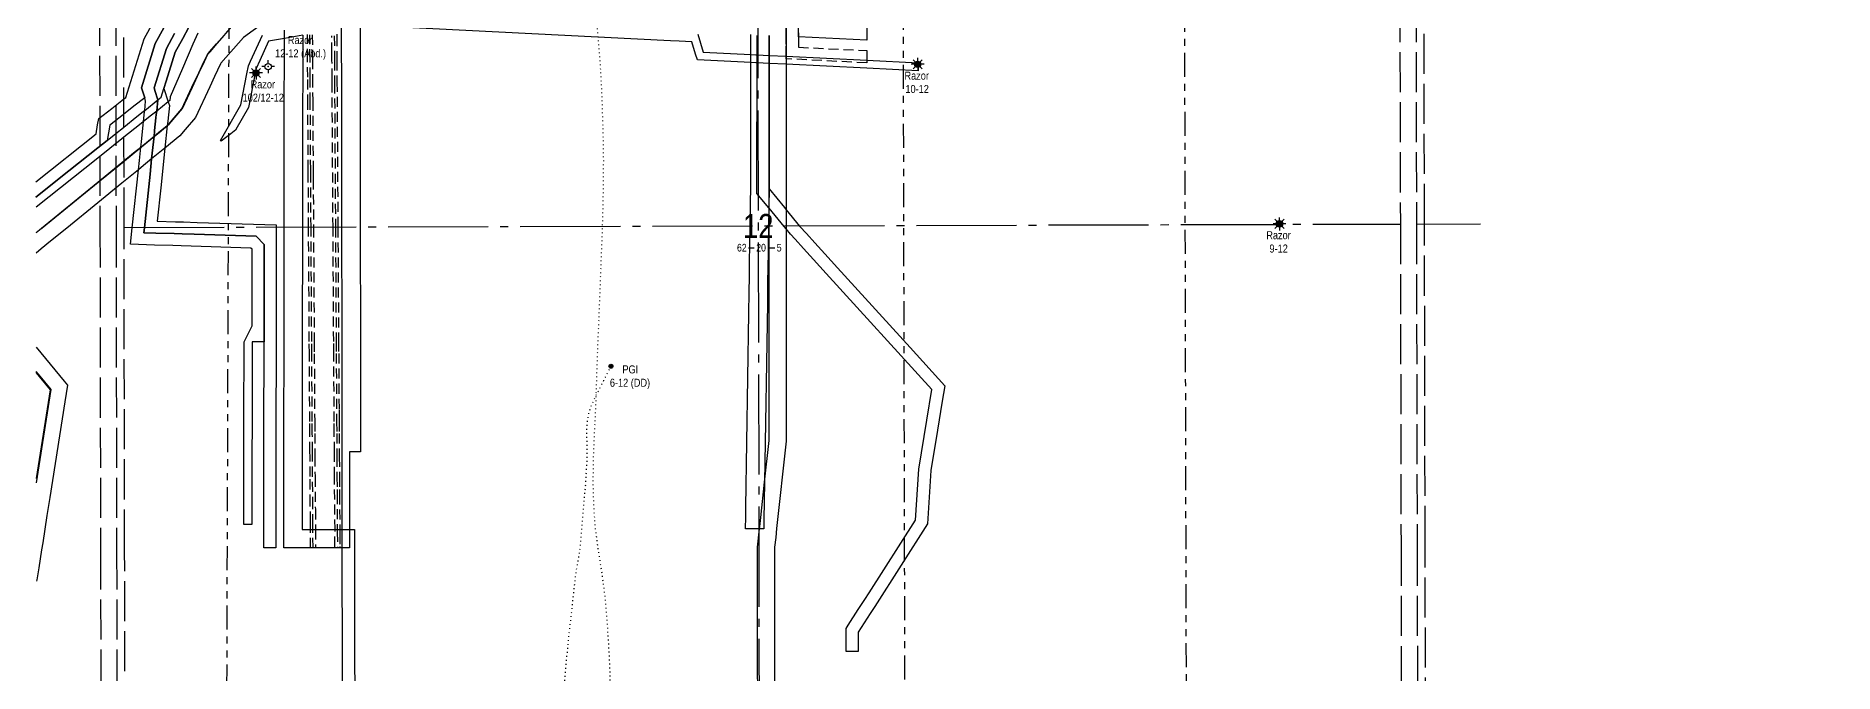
# Model space of a CAD drawing. Extents: x 504328 to 524869, y 6014084 to 6025549.
# Drawn here: x 507946 to 510192, y 6021755 to 6022551 of the extents above; entities that cross this region are included whole.
import ezdxf
from ezdxf.enums import TextEntityAlignment as Align

# ---------------------------------------------------------------- set-up
doc = ezdxf.new("R2010")
doc.units = 0
doc.header["$LTSCALE"] = 5
doc.header["$PDSIZE"] = 0.5
for name, pattern in [('foc-ACCESSROAD', [3.75, 2.5, -1.25]), ('foc-DOT', [1, 0.2, -0.8]), ('foc-DRILLPATH', [14.75, 6, -1.75, 1.75, -1.75, 1.75, -1.75]), ('foc-FLOWLINE', [3.75, 2.5, -1.25]), ('foc-QUARTERLINE', [33, 25, -3, 2, -3]), ('foc-UNSURVEYED', [12.5, 10, -2.5])]:
    doc.linetypes.add(name, pattern=pattern)
for name, color, linetype in [('10', 1, 'Continuous'), ('9', 3, 'Continuous'), ('AS-DRILL', 8, 'foc-DOT'), ('AS-DRILL-T', 8, 'Continuous'), ('AS-TELUS', 224, 'foc-TEL'), ('C-RW', 13, 'Continuous'), ('ee0bc257-db47-4c66-b229-5', 7, 'Continuous'), ('F-AR', 190, 'foc-ACCESSROAD'), ('F-EZE', 190, 'foc-FLOWLINE'), ('F-FLOWLINE', 190, 'foc-FLOWLINE'), ('F-RW', 190, 'Continuous'), ('F-WS-S', 8, 'Continuous'), ('L-SECLBL', 7, 'Continuous'), ('L-SECQ', 8, 'foc-QUARTERLINE'), ('L-USEC', 7, 'foc-UNSURVEYED'), ('P-PDRILLPATH', 12, 'foc-DRILLPATH')]:
    doc.layers.add(name, color=color, linetype=linetype)
doc.styles.add('80L', font='ARIALN.TTF', dxfattribs={"height": 10})
doc.styles.add('foc-LtypeFont', font='ARIALN.TTF', dxfattribs={"height": 7.35})
doc.styles.add('SIMPLEX', font='ARIALN.TTF')
doc.linetypes.add('foc-TEL', pattern='A,2,-1,["T",foc-LtypeFont,S=0.2,R=0,X=-0.425,Y=-0.75],-1.24,8', length=12.24)

# ---------------------------------------------------------------- blocks, each defined once
blk = doc.blocks.new('L-SECLBL')
at = {"layer": '9', "color": 7}
for p, q in [((-5.1, -27.8), (-12.3, -27.8)), ((20.7, -27.8), (13.5, -27.8))]:
    blk.add_line(p, q, dxfattribs=at)
at = {"layer": '10', "color": 2, "style": 'SIMPLEX'}
blk.add_attdef('SEC', text='', height=30, dxfattribs=at).set_placement((0, 0), align=Align.MIDDLE)
at = {"layer": '10', "color": 5, "style": '80L'}
blk.add_attdef('TWP', text='', height=9.5, dxfattribs=at).set_placement((-14.4, -27.4), align=Align.MIDDLE_RIGHT)
blk.add_attdef('RGE', text='', height=9.5, dxfattribs=at).set_placement((3.6, -27.4), align=Align.MIDDLE_CENTER)
blk.add_attdef('MER', text='', height=9.5, dxfattribs=at).set_placement((23.2, -27.4), align=Align.MIDDLE_LEFT)
blk = doc.blocks.new('BH-Existing')
at = {"layer": 'AS-DRILL-T'}
h = blk.add_hatch(color=256, dxfattribs=at)
h.dxf.hatch_style = 1
edge = h.paths.add_edge_path()
edge.add_arc((0, 0), 0.5, 0, 360)
blk.add_circle((0, 0), 0.5, dxfattribs=at)
blk = doc.blocks.new('GAS')
h = blk.add_hatch(color=255)
h.dxf.hatch_style = 1
edge = h.paths.add_edge_path()
edge.add_arc((0, 0), 0.9, 0, 360)
for p, q in [((-0.81, 0), (-1.62, 0)), ((-0.57, 0.57), (-1.14, 1.14)), ((0, 0.81), (0, 1.62)), ((0.57, 0.57), (1.14, 1.14)), ((1.62, 0), (0.81, 0)), ((-0.57, -0.57), (-1.14, -1.14)), ((0, -0.81), (0, -1.62)), ((1.14, -1.14), (0.57, -0.57))]:
    blk.add_line(p, q)
blk.add_circle((0, 0), 0.8)
blk = doc.blocks.new('GABD')
for p, q in [((-0.81, 0), (-1.62, 0)), ((0, 0.81), (0, 1.62)), ((1.62, 0), (0.81, 0)), ((0, -0.81), (0, -1.62))]:
    blk.add_line(p, q)
blk.add_circle((0, 0), 0.8)

msp = doc.modelspace()

# ---------------------------------------------------------------- linework, layer by layer
at = {"layer": 'AS-DRILL', "flags": 128}
for points in [[(508609.57, 6023123.704), (508609.933, 6023115.513), (508610.831, 6023106.215), (508611.075, 6023103.785), (508613.745, 6023077.92), (508616.658, 6023049.836), (508617.706, 6023040.348), (508618.915, 6023030.43), (508620.021, 6023021.952), (508623.676, 6022993.529), (508626.411, 6022964.654), (508628.336, 6022935.667), (508629.87, 6022907.35), (508630.935, 6022878.422), (508631.654, 6022821.543), (508631.518, 6022793.123), (508631.642, 6022764.913), (508632.839, 6022735.425), (508635.433, 6022707.08), (508638.367, 6022678.655), (508640.561, 6022650.359), (508642.385, 6022622.082), (508644.298, 6022594.416), (508646.401, 6022566.58), (508648.969, 6022536.404), (508651.233, 6022507.759), (508652.667, 6022479.611), (508653.652, 6022450.953), (508654.425, 6022422.944), (508654.799, 6022394.975), (508654.565, 6022365.534), (508654.071, 6022336.123), (508653.296, 6022307.491), (508652.18, 6022279.329), (508651.064, 6022250.577), (508650.029, 6022222.065), (508648.911, 6022194.552), (508647.658, 6022165.1), (508646.572, 6022136.467), (508645.717, 6022108.036), (508644.67, 6022079.973), (508643.217, 6022050.53), (508642.12, 6022022.278), (508641.766, 6021993.277), (508642.49, 6021964.729), (508644.464, 6021936.762), (508648.369, 6021907.91), (508652.913, 6021879.568), (508656.496, 6021851.545), (508659.021, 6021822.959), (508660.986, 6021794.323), (508662.51, 6021765.716), (508663.184, 6021737.577), (508663.06, 6021708.437), (508662.514, 6021679.975), (508661.509, 6021651.303), (508659.912, 6021623.4), (508657.666, 6021594.945), (508654.912, 6021566.03), (508651.746, 6021537.764), (508648.13, 6021509.347), (508644.634, 6021480.96), (508640.949, 6021452.393), (508636.963, 6021424.005), (508633.167, 6021395.497), (508629.711, 6021367.42), (508626.344, 6021339.744), (508623.449, 6021310.858), (508621.344, 6021282.114), (508619.617, 6021254.11), (508618.411, 6021226.198), (508618.265, 6021197.557), (508619.482, 6021167.72), (508621.237, 6021139.323), (508622.951, 6021110.766), (508626.023, 6021046.811), (508626.946, 6021024.493)], [(508549.091, 6021149.051), (508549.091, 6021149.051), (508549.081, 6021149.121), (508548.921, 6021149.211), (508548.611, 6021148.97), (508548.402, 6021148.75), (508548.202, 6021148.609), (508548.002, 6021148.519), (508547.722, 6021148.418), (508547.383, 6021148.338), (508547.053, 6021148.247), (508546.813, 6021148.187), (508546.543, 6021148.146), (508546.423, 6021148.136), (508546.253, 6021148.126), (508546.093, 6021148.165), (508545.972, 6021148.355), (508545.882, 6021148.775), (508545.82, 6021149.455), (508545.809, 6021150.355), (508545.857, 6021151.475), (508545.964, 6021152.765), (508546.142, 6021154.185), (508546.525, 6021157.466), (508546.818, 6021161.387), (508547.01, 6021165.947), (508547.24, 6021171.188), (508547.649, 6021177.068), (508548.347, 6021183.46), (508549.344, 6021190.432), (508550.6, 6021198.054), (508552.134, 6021206.237), (508553.539, 6021214.74), (508554.591, 6021223.992), (508555.413, 6021233.623), (508556.245, 6021243.405), (508557.296, 6021253.417), (508558.567, 6021263.619), (508559.828, 6021273.812), (508561.019, 6021283.964), (508562.16, 6021294.106), (508562.721, 6021299.057), (508563.272, 6021303.918), (508564.564, 6021313.441), (508566.208, 6021322.444), (508567.921, 6021331.297), (508569.634, 6021340.391), (508571.207, 6021349.624), (508572.54, 6021358.706), (508573.743, 6021367.808), (508574.925, 6021377.141), (508576.188, 6021386.373), (508577.611, 6021395.696), (508579.103, 6021405.269), (508580.775, 6021415.112), (508582.677, 6021424.676), (508584.509, 6021433.959), (508586.192, 6021443.032), (508587.896, 6021452.085), (508589.489, 6021461.119), (508590.832, 6021470.281), (508591.954, 6021479.523), (508592.967, 6021488.865), (508593.84, 6021498.077), (508594.573, 6021506.818), (508595.147, 6021515.609), (508595.541, 6021524.31), (508595.845, 6021532.771), (508596.07, 6021540.931), (508596.364, 6021549.432), (508596.767, 6021558.503), (508597.11, 6021567.573), (508597.242, 6021577.144), (508597.303, 6021587.314), (508597.754, 6021597.585), (508598.445, 6021607.806), (508599.146, 6021618.048), (508600.176, 6021628.61), (508601.446, 6021639.562), (508602.596, 6021650.234), (508603.546, 6021660.506), (508604.348, 6021670.498), (508605.06, 6021680.089), (508605.543, 6021689.34), (508605.776, 6021698.431), (508605.769, 6021707.191), (508605.742, 6021716.581), (508605.823, 6021726.551), (508606.155, 6021736.531), (508606.726, 6021746.523), (508607.437, 6021756.634), (508608.278, 6021766.656), (508609.32, 6021776.338), (508610.433, 6021785.77), (508611.285, 6021795.111), (508612.108, 6021804.423), (508613.181, 6021813.645), (508614.383, 6021823.017), (508615.405, 6021832.639), (508616.337, 6021842.631), (508617.507, 6021852.904), (508618.748, 6021863.416), (508619.948, 6021874.138), (508621.448, 6021884.851), (508623.308, 6021895.195), (508625.03, 6021904.908), (508626.174, 6021913.8), (508626.977, 6021922.502), (508627.781, 6021931.363), (508628.524, 6021940.335), (508629.147, 6021949.586), (508629.87, 6021958.717), (508630.643, 6021967.759), (508631.546, 6021976.86), (508632.419, 6021985.912), (508633.032, 6021995.043), (508633.525, 6022004.154), (508634.059, 6022012.905), (508634.513, 6022021.546), (508634.707, 6022029.957), (508634.621, 6022038.357), (508634.356, 6022046.736), (508634.17, 6022054.846), (508634.365, 6022062.996), (508635.139, 6022071.498), (508636.834, 6022079.841), (508639.329, 6022087.456), (508642.207, 6022094.381), (508645.035, 6022100.497), (508646.559, 6022103.649), (508648.144, 6022106.722), (508649.678, 6022109.675), (508651.103, 6022112.468), (508652.508, 6022115.211), (508653.893, 6022117.953), (508655.307, 6022120.706), (508656.662, 6022123.418), (508657.41, 6022124.9), (508658.745, 6022127.552), (508659.791, 6022129.664), (508660.06, 6022130.215), (508661.395, 6022132.887), (508661.893, 6022133.848), (508664.304, 6022138.543)]]:
    msp.add_lwpolyline(points, dxfattribs=at)
at = {"layer": 'AS-TELUS', "flags": 128}
for points in [[(507946.073, 6022305.145), (507950.984, 6022309.152), (507953.737, 6022311.398), (508023.844, 6022368.61), (508053.943, 6022393.173), (508068.592, 6022405.128), (508077.613, 6022412.488), (508094.112, 6022425.952), (508099.854, 6022430.637), (508110.652, 6022439.45), (508112.21, 6022440.729), (508128.839, 6022460.442), (508141.389, 6022487.182), (508149.881, 6022505.275), (508154.257, 6022514.6), (508160.662, 6022528.246), (508162.151, 6022529.958), (508163.395, 6022531.387), (508172.191, 6022541.501), (508178.6, 6022548.87), (508185.664, 6022556.992), (508192.905, 6022565.316), (508214.154, 6022579.969), (508221.785, 6022585.232), (508227.282, 6022587.004), (508236.929, 6022590.113), (508246.921, 6022593.334), (508256.912, 6022596.554), (508262.988, 6022598.512), (508279.754, 6022603.916), (508285.573, 6022605.792), (508288.612, 6022606.771), (508289.097, 6022651.321), (508289.206, 6022661.309), (508289.315, 6022671.297), (508289.478, 6022686.291), (508292.524, 6022965.813), (508292.626, 6022975.808), (508294.145, 6023115.945), (508294.473, 6023146.088), (508296.315, 6023313.35), (508296.326, 6023316.727), (508296.321, 6023343.822), (508296.319, 6023347.212), (508296.287, 6023364.019), (508296.268, 6023374.007), (508295.885, 6023575.519), (508295.856, 6023590.511), (508295.341, 6023861.252), (508295.312, 6023876.234), (508295.234, 6023917.449), (508295.218, 6023925.879), (508295.205, 6023932.661), (508295.199, 6023935.899), (508295.191, 6023939.793), (508295.17, 6023951.254), (508295.15, 6023961.3), (508295.132, 6023971.347), (508295.073, 6024002.19), (508295.044, 6024017.186), (508294.999, 6024040.858)], [(507946.625, 6021992.657), (507964.939, 6022109.478), (507951.25, 6022126.096), (507946.379, 6022132.009)]]:
    msp.add_lwpolyline(points, dxfattribs=at)
at = {"layer": 'C-RW'}
msp.add_lwpolyline([(508983.988, 6022575.557), (508984.039, 6022545.795), (508898.585, 6022549.99), (508898.585, 6022550.734), (508898.719, 6023117.269)], dxfattribs=at)
at = {"layer": 'ee0bc257-db47-4c66-b229-5', "linetype": 'Continuous'}
for p in [(508236.051, 6022512.727), (509047.478, 6022515.601), (508220.856, 6022504.8), (509499.497, 6022315.57), (508664.315, 6022138.549), (508664.315, 6022138.549)]:
    msp.add_point(p, dxfattribs=at)
at = {"layer": 'F-AR'}
msp.add_lwpolyline([(508318.642, 6022551.073), (508318.794, 6022526.435), (508318.83, 6022520.584), (508318.971, 6022497.709), (508319.009, 6022491.517), (508320.118, 6022311.805), (508320.997, 6022169.193), (508321.09, 6022154.202), (508321.613, 6022069.332), (508321.705, 6022054.341), (508321.846, 6022031.493), (508321.884, 6022025.401), (508322.038, 6022000.416), (508322.136, 6021984.611), (508322.173, 6021978.597), (508322.444, 6021934.56), (508322.461, 6021931.778), (508322.585, 6021911.714), (508321.205, 6021911.712), (508319.536, 6021911.71), (508301.245, 6021911.687), (508298.196, 6021911.683), (508295.148, 6021911.679), (508292.099, 6021911.675), (508291.957, 6021934.521), (508291.915, 6021941.381), (508291.782, 6021962.854), (508291.55, 6022000.557), (508291.396, 6022025.542), (508291.358, 6022031.634), (508291.217, 6022054.482), (508291.124, 6022069.473), (508290.602, 6022154.154), (508290.509, 6022169.172), (508289.63, 6022311.739), (508289.259, 6022371.767), (508289.228, 6022376.768), (508289.184, 6022383.962), (508288.667, 6022467.769), (508288.472, 6022499.225), (508288.331, 6022522.117), (508288.143, 6022552.637)], dxfattribs=at)
at = {"layer": 'F-EZE'}
for points in [[(508291.191, 6022552.56), (508291.38, 6022521.963), (508291.522, 6022499.051), (508291.7, 6022470.144), (508292.232, 6022383.968), (508292.277, 6022376.775), (508292.307, 6022371.773), (508292.678, 6022311.746), (508293.558, 6022169.154), (508293.65, 6022154.162), (508294.173, 6022069.459), (508294.266, 6022054.468), (508294.407, 6022031.62), (508294.445, 6022025.528), (508294.599, 6022000.543), (508294.985, 6021959.61), (508295.074, 6021938.181), (508295.04, 6021934.525), (508295.148, 6021911.679), (508292.099, 6021911.675), (508289.05, 6021911.671), (508288.909, 6021934.517), (508288.847, 6021944.488), (508288.715, 6021965.961), (508288.501, 6022000.571), (508288.347, 6022025.556), (508288.309, 6022031.648), (508288.168, 6022054.496), (508288.076, 6022069.487), (508287.554, 6022154.145), (508287.461, 6022169.191), (508286.535, 6022311.733), (508286.211, 6022371.76), (508286.18, 6022376.761), (508286.135, 6022383.955), (508285.633, 6022465.395), (508285.423, 6022499.389), (508285.282, 6022522.27), (508285.095, 6022552.801)], [(508321.67, 6022553.165), (508321.684, 6022550.905), (508321.86, 6022522.447), (508321.873, 6022520.431), (508322.014, 6022497.553), (508322.037, 6022493.886), (508323.165, 6022311.812), (508324.048, 6022169.194), (508324.141, 6022154.209), (508324.559, 6022084.445), (508324.635, 6022074.298), (508324.666, 6022069.318), (508324.759, 6022054.327), (508324.9, 6022031.479), (508324.938, 6022025.387), (508325.093, 6022000.402), (508325.191, 6021984.48), (508325.229, 6021978.466), (508325.488, 6021936.623), (508325.539, 6021934.563), (508325.527, 6021930.304), (508325.567, 6021928.577), (508325.632, 6021913.383), (508325.66, 6021911.718), (508322.585, 6021911.714), (508321.205, 6021911.712), (508319.536, 6021911.71), (508319.526, 6021913.413), (508319.563, 6021934.573), (508318.99, 6022000.43), (508318.836, 6022025.415), (508318.799, 6022031.507), (508318.658, 6022054.355), (508318.566, 6022069.346), (508318.044, 6022154.195), (508317.952, 6022169.192), (508317.074, 6022311.799), (508315.983, 6022489.147), (508315.929, 6022497.866), (508315.788, 6022520.737), (508315.729, 6022530.423), (508315.6, 6022551.234)]]:
    msp.add_lwpolyline(points, dxfattribs=at)
at = {"layer": 'F-FLOWLINE'}
msp.add_lwpolyline([(508898.719, 6023117.269), (508898.585, 6022550.734), (508898.585, 6022549.99), (508898.583, 6022539.984), (508898.582, 6022537.019), (508984.06, 6022532.696), (508984.08, 6022520.777), (508984.086, 6022517.431), (508883.336, 6022522.528), (508883.337, 6022525.722), (508883.34, 6022540.732), (508883.342, 6022550.738), (508883.476, 6023117.237)], dxfattribs=at)
at = {"layer": 'F-RW'}
for points in [[(508883.476, 6023117.237), (508883.342, 6022550.738), (508883.34, 6022540.732), (508883.337, 6022525.722), (508883.336, 6022522.528), (508883.334, 6022515.718), (508883.328, 6022492.192), (508883.323, 6022469.32), (508883.305, 6022394.767), (508883.301, 6022377.018), (508883.284, 6022334.007), (508883.278, 6022319.403), (508883.276, 6022313.054), (508883.275, 6022309.912), (508883.268, 6022291.337), (508883.262, 6022274.499), (508883.267, 6022263.977), (508883.272, 6022254.394), (508883.267, 6022228.744), (508883.223, 6022044.677), (508871.323, 6021935.688), (508870.089, 6021924.376), (508868.78, 6021912.393), (508868.652, 6021911.225), (508868.67, 6021897.545), (508868.722, 6021855.78), (508869.097, 6021560.652)], [(507945.96, 6022368.908), (508021.053, 6022428.758), (508023.037, 6022440.133), (508024.389, 6022447.885), (508040.736, 6022460.597), (508053.158, 6022470.259), (508053.777, 6022470.74), (508058.124, 6022474.121), (508081.129, 6022547.376), (508092.794, 6022568.717)], [(508105.837, 6022561.32), (508094.998, 6022541.489), (508077.793, 6022486.261), (508081.77, 6022473.603), (508068.36, 6022463.197), (508055.301, 6022453.064), (508053.182, 6022451.421), (508039.826, 6022441.057), (508038.161, 6022439.63), (508034.837, 6022420.574), (508023.074, 6022411.195), (507987.092, 6022382.604), (507945.994, 6022349.806)], [(507945.994, 6022349.806), (507987.092, 6022382.604), (508023.074, 6022411.195), (508034.837, 6022420.574), (508047.738, 6022430.859), (508053.202, 6022435.214), (508067.6, 6022446.703), (508080.44, 6022456.95), (508081.784, 6022458.022), (508098.278, 6022471.208), (508102.42, 6022474.452), (508105.856, 6022485.496), (508108.642, 6022494.453), (508119.972, 6022530.867), (508129.328, 6022547.996), (508136.519, 6022561.162)], [(507946.072, 6022305.518), (507950.197, 6022308.881), (507952.954, 6022311.126), (508023.127, 6022368.333), (508053.255, 6022392.893), (508067.918, 6022404.847), (508076.948, 6022412.207), (508093.463, 6022425.67), (508099.209, 6022430.354), (508110.018, 6022439.166), (508111.577, 6022440.445), (508128.225, 6022460.16), (508140.796, 6022486.908), (508149.302, 6022505.007), (508153.685, 6022514.334), (508160.1, 6022527.984), (508161.591, 6022529.696), (508162.836, 6022531.126), (508171.642, 6022541.24), (508178.059, 6022548.61), (508185.131, 6022556.733)], [(508229.187, 6022566.495), (508205.101, 6022549.19), (508177.025, 6022516.955), (508176.691, 6022516.246), (508169.211, 6022500.326), (508163.117, 6022487.354), (508145.22, 6022449.262), (508132.413, 6022434.101), (508125.638, 6022426.081), (508107.034, 6022410.925), (508090.494, 6022397.451), (508080.178, 6022389.047), (508073.978, 6022383.995), (508053.287, 6022367.14), (508023.159, 6022342.589), (507984.555, 6022311.145), (507964.271, 6022294.623), (507952.596, 6022285.111), (507946.118, 6022279.833)], [(508118.914, 6022553.902), (508108.89, 6022535.541), (508093.512, 6022486.288), (508094.417, 6022483.416), (508094.576, 6022482.912), (508098.278, 6022471.208), (508096.786, 6022457.199), (508096.338, 6022452.882), (508095.922, 6022448.942), (508094.229, 6022432.93), (508094.101, 6022431.716), (508093.463, 6022425.67), (508090.494, 6022397.452), (508088.482, 6022378.323), (508081.417, 6022311.294), (508080.784, 6022305.279), (508095.821, 6022304.812), (508118.721, 6022304.101), (508128.739, 6022303.79), (508143.777, 6022303.323), (508221.061, 6022300.925), (508231.046, 6022290.613), (508231.046, 6022290.613), (508230.913, 6022169.116), (508215.94, 6022169.111), (508215.942, 6022160.011), (508215.883, 6022069.089), (508215.873, 6022054.258), (508215.841, 6022039.779), (508215.822, 6022031.358), (508215.81, 6022025.122), (508215.798, 6022018.484), (508215.763, 6022000.203), (508215.659, 6021940.82), (508205.621, 6021940.821), (508205.738, 6022000.028), (508205.772, 6022024.975), (508205.777, 6022028.634), (508205.78, 6022031.147), (508205.807, 6022049.944), (508205.812, 6022054.081), (508205.831, 6022068.954), (508205.935, 6022169.111), (508215.963, 6022189.111), (508216.036, 6022284.547), (508214.515, 6022286.117), (508127.159, 6022288.828), (508117.14, 6022289.139), (508094.24, 6022289.849), (508064.166, 6022290.784), (508066.322, 6022311.263), (508073.978, 6022383.996), (508075.194, 6022395.44), (508076.948, 6022412.207), (508077.639, 6022418.777), (508079.946, 6022440.1), (508080.312, 6022444.068), (508081.608, 6022456.346), (508081.784, 6022458.022), (508082.999, 6022469.693), (508081.77, 6022473.603), (508077.793, 6022486.261), (508094.998, 6022541.489), (508105.837, 6022561.32)], [(508136.519, 6022561.162), (508129.328, 6022547.996), (508119.972, 6022530.867), (508108.642, 6022494.453), (508105.856, 6022485.496), (508111.184, 6022468.656), (508111.577, 6022467.413), (508112.646, 6022464.034), (508110.598, 6022444.652), (508110.267, 6022441.522), (508110.018, 6022439.166), (508107.034, 6022410.925), (508101.78, 6022361.203), (508097.402, 6022319.775), (508120.303, 6022319.063), (508130.32, 6022318.751), (508147.271, 6022318.222), (508246.081, 6022315.159), (508246.077, 6022311.645), (508245.892, 6022169.173), (508245.873, 6022154.109), (508245.764, 6022069.496), (508245.745, 6022054.504), (508245.715, 6022031.661), (508245.708, 6022025.56), (508245.687, 6022009.546), (508245.675, 6022000.574), (508245.659, 6021988.235), (508245.561, 6021911.616), (508230.57, 6021911.582), (508230.718, 6022000.435), (508230.722, 6022003.365), (508230.751, 6022024.675), (508230.752, 6022025.341), (508230.762, 6022031.479), (508230.799, 6022054.481), (508230.835, 6022069.391), (508230.903, 6022154.096), (508230.913, 6022169.116), (508231.046, 6022290.613), (508221.061, 6022300.925), (508143.777, 6022303.323), (508128.739, 6022303.79), (508118.721, 6022304.101), (508095.821, 6022304.812), (508080.784, 6022305.279), (508081.417, 6022311.294), (508088.482, 6022378.323), (508090.494, 6022397.452), (508093.463, 6022425.67), (508094.101, 6022431.716), (508094.229, 6022432.93), (508095.922, 6022448.942), (508096.338, 6022452.882), (508096.786, 6022457.199), (508098.278, 6022471.208), (508094.576, 6022482.912), (508094.417, 6022483.416), (508093.512, 6022486.288), (508108.89, 6022535.541), (508118.914, 6022553.902)], [(508328.896, 6021744.228), (508328.872, 6021762.219), (508328.682, 6021911.722), (508325.673, 6021911.718), (508321.205, 6021911.712), (508301.245, 6021911.687), (508298.196, 6021911.683), (508295.148, 6021911.679), (508255.555, 6021911.63), (508255.64, 6021978.124), (508255.668, 6021999.436), (508255.669, 6022000.719), (508255.702, 6022025.707), (508255.71, 6022031.799), (508255.739, 6022054.646), (508255.758, 6022069.637), (508255.868, 6022154.202), (508255.887, 6022169.206), (508256.071, 6022311.667), (508256.075, 6022314.849), (508256.148, 6022371.694), (508256.155, 6022376.696), (508256.164, 6022383.889), (508256.241, 6022442.811), (508256.375, 6022547.983), (508256.388, 6022558.132)], [(508350.812, 6022564.475), (508350.832, 6022549.465), (508350.872, 6022518.973), (508350.904, 6022496.096), (508351.018, 6022311.873), (508351.393, 6022169.252), (508351.346, 6022154.208), (508351.409, 6022117.232), (508351.447, 6022094.236), (508351.495, 6022084.729), (508351.547, 6022074.236), (508351.489, 6022054.202), (508351.519, 6022031.355), (508343.764, 6022031.391), (508337.671, 6022031.42), (508337.679, 6022025.328), (508337.693, 6022013.56), (508337.711, 6022000.343), (508337.725, 6021989.407), (508337.724, 6021984.05), (508337.723, 6021978.039), (508337.784, 6021934.595), (508337.741, 6021928.688), (508337.798, 6021916.244), (508337.819, 6021911.733), (508331.731, 6021911.726), (508328.682, 6021911.722), (508328.665, 6021925.495), (508328.653, 6021934.568), (508328.597, 6021978.591), (508328.59, 6021984.604), (508328.57, 6022000.386), (508328.538, 6022025.371), (508328.53, 6022031.462), (508328.501, 6022054.309), (508328.481, 6022069.301), (508328.522, 6022074.278), (508328.392, 6022094.201), (508328.365, 6022117.202), (508328.331, 6022154.176), (508328.312, 6022169.159), (508328.296, 6022184.174), (508328.159, 6022311.823), (508327.913, 6022497.253), (508327.912, 6022498.483), (508327.891, 6022514.705), (508327.867, 6022520.129), (508327.842, 6022550.628), (508327.829, 6022560.58)], [(508772.804, 6022553.154), (508779.706, 6022530.81), (508839.164, 6022527.89), (508845.246, 6022527.592), (508846.769, 6022527.517), (508862.012, 6022526.768), (508883.337, 6022525.722), (508984.08, 6022520.777), (509048.397, 6022517.621), (509047.909, 6022507.64), (508984.097, 6022510.772), (508883.334, 6022515.718), (508862.01, 6022516.765), (508846.767, 6022517.513), (508845.261, 6022517.587), (508839.162, 6022517.886), (508772.222, 6022521.172), (508770.033, 6022528.259), (508765.317, 6022543.524), (508749.377, 6022544.33), (508738.753, 6022544.867), (508350.812, 6022564.475)], [(508148.065, 6022554.613), (508142.104, 6022540.749), (508128.985, 6022510.239), (508113.797, 6022474.914), (508113.315, 6022470.356), (508111.184, 6022468.656), (508096.786, 6022457.199), (508090.164, 6022451.92), (508080.312, 6022444.068), (508077.317, 6022441.677), (508053.864, 6022422.962), (508053.218, 6022422.444), (508023.089, 6022398.416), (507946.017, 6022336.987)], [(508279.228, 6022552.012), (508256.375, 6022547.983), (508236.381, 6022544.458), (508225.488, 6022520.284), (508221.099, 6022510.544), (508219.928, 6022504.558), (508211.389, 6022461.595), (508195.76, 6022434.012), (508195.467, 6022433.691), (508189.366, 6022428.893), (508184.279, 6022424.901), (508177.491, 6022419.578), (508176.657, 6022420.646), (508201.899, 6022465.126), (508209.546, 6022503.668), (508211.518, 6022513.611), (508214.101, 6022519.342), (508228.793, 6022551.941)], [(508279.228, 6022552.012), (508279.19, 6022522.577), (508279.161, 6022499.704), (508279.11, 6022460.291), (508279.012, 6022383.94), (508279.003, 6022376.745), (508278.996, 6022371.745), (508278.919, 6022311.716), (508278.735, 6022169.139), (508278.716, 6022154.136), (508278.607, 6022069.531), (508278.587, 6022054.541), (508278.558, 6022031.693), (508278.55, 6022025.601), (508278.518, 6022000.617), (508278.487, 6021976.321), (508278.459, 6021955.01), (508278.433, 6021934.504), (508295.173, 6021934.525), (508298.166, 6021934.551), (508298.678, 6021934.53), (508301.215, 6021934.533), (508319.719, 6021934.556), (508325.604, 6021934.564), (508328.653, 6021934.568), (508331.701, 6021934.572), (508337.784, 6021934.595), (508339.306, 6021934.581), (508343.885, 6021934.587), (508343.887, 6021933.363), (508343.894, 6021927.052), (508343.914, 6021911.739), (508344.105, 6021762.282), (508344.128, 6021744.293)], [(508862.018, 6022551.784), (508862.015, 6022541.778), (508862.012, 6022526.768), (508862.011, 6022523.607), (508862.01, 6022516.765), (508862.005, 6022493.275), (508861.999, 6022469.968), (508861.985, 6022408.288), (508861.98, 6022390.539), (508861.974, 6022365.106), (508861.959, 6022359.899), (508861.952, 6022356.141), (508861.608, 6022341.485), (508861.53, 6022336.411), (508861.168, 6022313.008), (508860.802, 6022289.239), (508860.656, 6022279.789), (508860.395, 6022262.8), (508860.071, 6022242.56), (508859.67, 6022216.705), (508856.208, 6021993.717), (508855.478, 6021946.693), (508855.3, 6021935.225), (508854.47, 6021935.224), (508849.82, 6021935.218), (508846.09, 6021935.213), (508832.449, 6021935.195), (508832.685, 6021950.354), (508832.871, 6021962.395), (508836.636, 6022204.918), (508837.038, 6022230.787), (508837.336, 6022251.004), (508837.583, 6022268.003), (508838.306, 6022312.958), (508838.363, 6022316.584), (508839.101, 6022363.742), (508839.111, 6022364.408), (508839.126, 6022365.349), (508839.13, 6022379.382), (508839.135, 6022405.027), (508839.139, 6022422.775), (508839.151, 6022471.553), (508839.156, 6022494.426), (508839.162, 6022517.886), (508839.163, 6022524.762), (508839.164, 6022527.89), (508839.168, 6022542.9), (508839.171, 6022552.905)], [(508862.018, 6022551.784), (508862.015, 6022541.778), (508862.012, 6022526.768), (508862.011, 6022523.607), (508862.01, 6022516.765), (508862.005, 6022493.275), (508861.999, 6022469.968), (508861.985, 6022408.288), (508861.98, 6022390.539), (508861.974, 6022365.106), (508861.959, 6022359.899), (508880.976, 6022336.743), (508883.284, 6022334.007), (508900.046, 6022313.505), (508900.422, 6022313.091), (508908.494, 6022304.23), (508918.94, 6022292.723), (508931.444, 6022278.962), (508947.372, 6022261.44), (509037.914, 6022161.833), (509081.288, 6022114.119), (509078.133, 6022094.927), (509072.145, 6022058.504), (509063.898, 6022008.334), (509059.878, 6021941.476), (508993.838, 6021838.426), (508988.29, 6021829.768), (508973.279, 6021806.345), (508973.258, 6021781.94), (508958.016, 6021781.952), (508958.039, 6021810.817), (508960.75, 6021815.046), (508973.302, 6021834.633), (508981.31, 6021847.128), (508986.706, 6021855.549), (509044.901, 6021946.355), (509048.729, 6022010.033), (509058.763, 6022071.067), (509065.05, 6022109.318), (508933.295, 6022254.26), (508917.371, 6022271.785), (508904.881, 6022285.535), (508894.408, 6022297.047), (508888.507, 6022303.537), (508883.275, 6022309.912), (508880.701, 6022313.049), (508861.973, 6022335.871), (508861.53, 6022336.411), (508846.728, 6022354.448), (508846.729, 6022356.647), (508846.733, 6022371.635), (508846.739, 6022400.205), (508846.743, 6022417.954), (508846.756, 6022469.971), (508846.756, 6022471.025), (508846.761, 6022494.042), (508846.767, 6022517.513), (508846.769, 6022524.378), (508846.769, 6022526.772), (508846.769, 6022527.517), (508846.772, 6022541.782), (508846.773, 6022542.526), (508846.775, 6022551.788)], [(508847.745, 6021581.939), (508847.327, 6021912.369), (508849.82, 6021935.218), (508850.148, 6021938.224), (508851.384, 6021949.536), (508856.208, 6021993.717), (508861.898, 6022045.837), (508861.941, 6022217.866), (508861.948, 6022243.517), (508861.969, 6022263.62), (508861.978, 6022280.473), (508861.974, 6022287.811), (508861.972, 6022313.009), (508861.973, 6022335.871), (508861.973, 6022341.113), (508861.952, 6022356.141), (508861.959, 6022359.899), (508861.974, 6022365.106), (508861.98, 6022390.539), (508861.985, 6022408.288), (508861.999, 6022469.968), (508862.005, 6022493.275), (508862.01, 6022516.765), (508862.011, 6022523.607), (508862.012, 6022526.768), (508862.015, 6022541.778), (508862.018, 6022551.784)], [(507946.325, 6022162.287), (507981.18, 6022119.956), (507985.343, 6022114.9), (507982.046, 6022093.94), (507963.23, 6021974.322), (507959.723, 6021952.023), (507954.377, 6021918.038), (507952.951, 6021908.975), (507949.43, 6021886.594), (507947.104, 6021871.81), (507946.841, 6021870.137)], [(507946.615, 6021998.203), (507964.058, 6022109.092), (507950.37, 6022125.726), (507946.381, 6022130.573)]]:
    msp.add_lwpolyline(points, dxfattribs=at)
at = {"layer": 'L-SECQ', "flags": 128}
for points in [[(508846.695, 6023118.108), (508849.812, 6021509.751)], [(508056.06, 6022311.784), (509650.501, 6022316.103)], [(509670.607, 6022316.145), (509750.447, 6022316.399)]]:
    msp.add_lwpolyline(points, dxfattribs=at)
at = {"layer": 'L-USEC'}
for p, q in [((509649.652, 6022718.194), (509650.501, 6022316.103)), ((509669.758, 6022718.236), (509670.607, 6022316.145)), ((509680.66, 6022316.198), (509679.812, 6022718.29)), ((508025.191, 6022713.789), (508025.901, 6022311.701)), ((508045.297, 6022713.825), (508046.008, 6022311.737)), ((508056.06, 6022311.784), (508055.351, 6022713.872)), ((508025.901, 6022311.701), (508026.612, 6021909.613)), ((508046.008, 6022311.737), (508046.718, 6021909.649)), ((508056.77, 6021909.696), (508056.06, 6022311.784)), ((509650.501, 6022316.103), (509651.349, 6021914.013)), ((509670.607, 6022316.145), (509671.456, 6021914.055)), ((509681.509, 6021914.11), (509680.66, 6022316.198)), ((508026.612, 6021909.613), (508027.32, 6021507.525)), ((508046.718, 6021909.649), (508047.426, 6021507.56)), ((508057.479, 6021507.606), (508056.77, 6021909.696)), ((509651.349, 6021914.013), (509652.198, 6021511.923)), ((509671.456, 6021914.055), (509672.305, 6021511.966)), ((509682.357, 6021512.018), (509681.509, 6021914.11))]:
    msp.add_line(p, q, dxfattribs=at)
at = {"layer": 'P-PDRILLPATH', "flags": 128}
for points in [[(509028.327, 6022957.353), (509032.317, 6021236.497), (509705.307, 6020003.669)], [(510192.303, 6020005.192), (509384.316, 6021283.485), (509380.328, 6022926.349)], [(508601.317, 6020000.653), (508181.32, 6020760.56), (508188.323, 6022880.375)]]:
    msp.add_lwpolyline(points, dxfattribs=at)

# ---------------------------------------------------------------- block references
at = {"layer": 'AS-DRILL-T', "xscale": 4.999999999999992, "yscale": 4.999999999999992, "zscale": 4.999999999999992}
msp.add_blockref('BH-Existing', (508664.304, 6022138.543), dxfattribs=at)
at = {"layer": 'F-WS-S', "color": 90, "linetype": 'Continuous', "xscale": 4.999999999999992, "yscale": 4.999999999999992, "zscale": 4.999999999999992}
for p in [(508220.856, 6022504.8), (509047.478, 6022515.601), (509499.497, 6022316.328)]:
    msp.add_blockref('GAS', p, dxfattribs=at)
at = {"layer": 'F-WS-S', "xscale": 4.997326849999995, "yscale": 4.997326849999995, "zscale": 4.997326849999995}
msp.add_blockref('GABD', (508236.051, 6022512.727), dxfattribs=at)
at = {"layer": 'L-SECLBL', "xscale": 0.99946537, "yscale": 0.99946537, "zscale": 0.99946537}
msp.add_blockref('L-SECLBL', (508848.254, 6022313.93), dxfattribs=at).add_auto_attribs({'SEC': '12', 'TWP': '62', 'RGE': '20', 'MER': '5'})

# ---------------------------------------------------------------- texts
at = {"layer": 'AS-DRILL-T', "attachment_point": 1, "style": '80L'}
for s, width, gutter_width, insert, char_height in [('\\pi16.61683;Razor\\P\\pi0.66356;12-12 (Abd.)', 63.04718, 49.973, (508244.054, 6022550.977), 9.99465), ('\\pi10.62413;Razor\\P\\pi0.66356;102/12-12', 51.06177, 49.973, (508203.479, 6022495.628), 9.99465), ('\\pi0.92068;Razor\\P\\pi2.10354;10-12', 31.65488, 49.973, (509030.102, 6022506.43), 9.99465), ('\\pi0.92068;Razor\\P\\pi4.90218;9-12', 31.65488, 49.973, (509482.121, 6022307.157), 9.99465), ('\\pi20.75095;PGI\\P\\pi5.0927;6-12 (DD)', 59.3532, 50, (508657.852, 6022139.527), 10)]:
    msp.add_mtext_dynamic_manual_height_columns(s, width=width, gutter_width=gutter_width, heights=[0], dxfattribs=dict(at, insert=insert, char_height=char_height))

doc.saveas('drawing.dxf')
